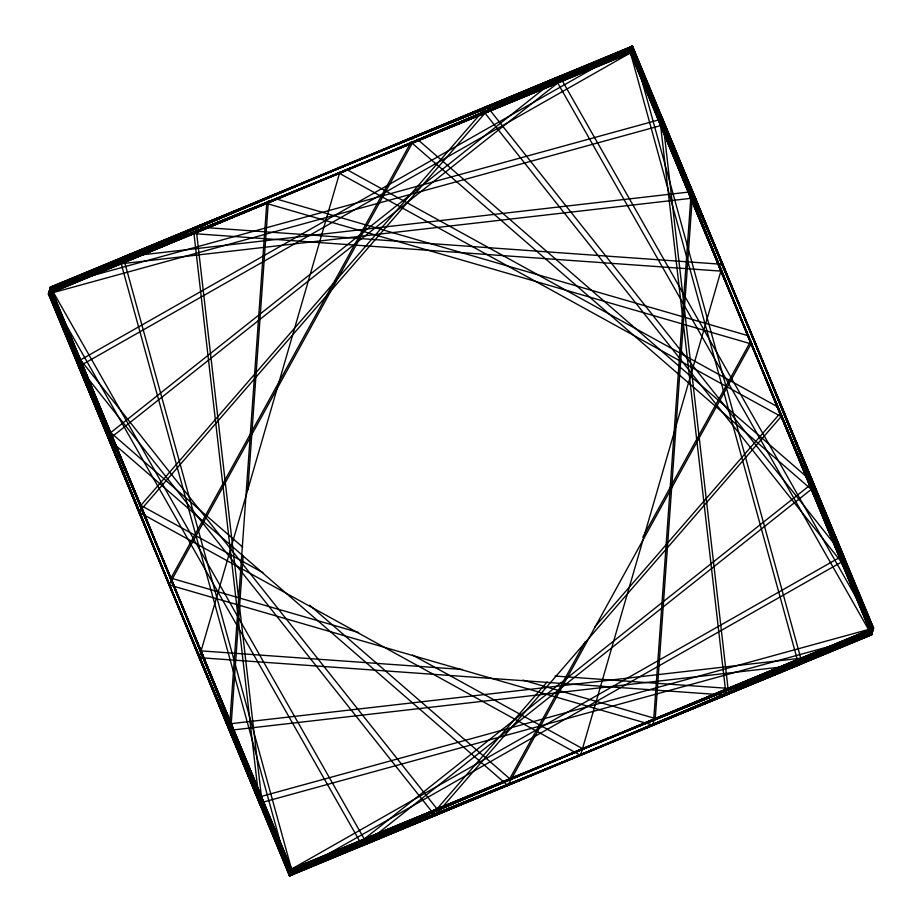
<?xml version="1.0" encoding="UTF-8"?>
<svg xmlns="http://www.w3.org/2000/svg" width="922" height="922" viewBox="0 0 922 922"><rect width="100%" height="100%" fill="white"/><g stroke="black" fill="none" stroke-linecap="round" stroke-linejoin="round"><path stroke-width="1.38" d="M243.143 556.116L231.238 723.643L289.796 875.059L871.567 634.866L873.526 628.101L632.457 46.1L50.433 287.134L48.474 293.899L289.543 875.9L871.567 634.866L843.388 555.344L631.962 47.794L123.191 257.007L48.474 293.899L289.796 875.059L437.005 808.882L872.788 630.636L692.722 191.603L630.74 52.012L486.954 106.364L49.696 289.681L169.014 584.905L290.776 871.67L580.56 755.383L872.788 630.636L751.027 343.86L631.72 48.636L195.937 226.881L48.716 293.058L289.543 875.9L871.809 634.013L813.262 482.598L631.72 48.636L339.48 173.382L49.696 289.681L231.238 723.643L800.769 658.227L871.567 634.866L630.74 52.012L48.474 293.899L80.571 359.891L291.018 870.829L507.803 785.509L872.546 631.478L722.86 264.349L630.982 51.171L414.197 136.491L49.454 290.522L199.14 657.651L291.018 870.829L800.769 658.227L632.457 46.1L50.191 287.987L108.738 439.402L290.28 873.365L726.063 695.119L873.284 628.942L632.457 46.1L557.741 82.992L48.958 292.216L259.416 803.154L291.502 869.135L289.543 875.9L364.259 839.008L873.042 629.784L662.584 118.846L630.498 52.865L632.457 46.1L80.571 359.891L437.005 808.882L547.057 682.003M247.88 489.467L268.394 200.973M339.849 172.126L199.14 657.651L726.063 695.119L660.625 125.611L632.457 46.1M721.661 268.486L580.56 755.383L138.876 512.148L49.938 288.828L559.7 76.226L630.498 52.865L871.809 634.013L728.023 688.354L290.776 871.67L110.698 432.637L48.716 293.058L630.498 52.865L871.567 634.866L259.416 803.154L193.977 233.646L631.224 50.33L752.986 337.095L872.304 632.319L435.046 815.636L291.26 869.988L229.278 730.397L49.212 291.364L341.44 166.617L631.224 50.33L811.302 489.363L873.284 628.942L291.502 869.135L50.191 287.987L193.977 233.646L720.9 271.114L872.546 631.478L509.762 778.744L290.038 874.206L78.612 366.656L50.433 287.134L632.204 46.941L873.526 628.101L798.809 664.993L290.038 874.206L201.1 650.886L49.454 290.522L412.238 143.256L631.962 47.794L720.9 271.114M411.419 141.527L170.973 578.14L290.28 873.365L582.52 748.618L872.304 632.319L690.762 198.357L632.204 46.941L484.995 113.118L49.212 291.364L170.973 578.14L358.623 632.515M412.814 139.003L414.197 136.491M585.297 641.597L509.762 778.744L309.688 605.224M642.807 537.157L750.923 340.863M594.586 627.202L780.346 413.044M555.079 676.057L728.023 688.354L662.584 118.846L50.433 287.134L291.26 869.988L873.526 628.101L841.429 562.109L630.982 51.171L121.231 263.773L50.433 287.134L291.502 869.135L362.3 845.774L872.062 633.172L783.124 409.852L631.478 49.477L266.735 203.508L229.278 730.397L798.809 664.993L630.498 52.865L78.612 366.656L435.046 815.636L781.164 416.606L631.478 49.477L268.694 196.755L48.958 292.216L140.836 505.394L290.522 872.523L653.306 725.245L873.042 629.784L781.164 416.606L339.48 173.382M871.567 634.866L557.741 82.992L108.738 439.402L507.803 785.509L751.027 343.86L266.735 203.508L49.938 288.828L261.375 796.389L289.543 875.9L841.429 562.109L484.995 113.118L138.876 512.148L290.522 872.523L655.265 718.492L692.722 191.603L123.191 257.007L291.502 869.135L843.388 555.344L486.954 106.364L140.836 505.394L262.897 572.608M289.543 875.9L121.231 263.773L690.762 198.357L653.306 725.245L169.014 584.905L412.238 143.256L811.302 489.363L362.3 845.774L48.474 293.899L630.498 52.865M291.502 869.135L873.526 628.101L559.7 76.226L110.698 432.637L242.693 547.126M48.474 293.899L660.625 125.611L872.062 633.172L655.265 718.492L522.809 680.102M873.526 628.101L261.375 796.389L195.937 226.881L722.86 264.349M201.1 650.886L462.418 669.476M268.694 196.755L271.448 197.55M275.586 198.749L748.86 335.908M346.465 169.383L778.087 407.075M412.641 655.069L582.52 748.618M417.401 139.268L813.262 482.598L364.259 839.008L50.433 287.134"/></g></svg>
